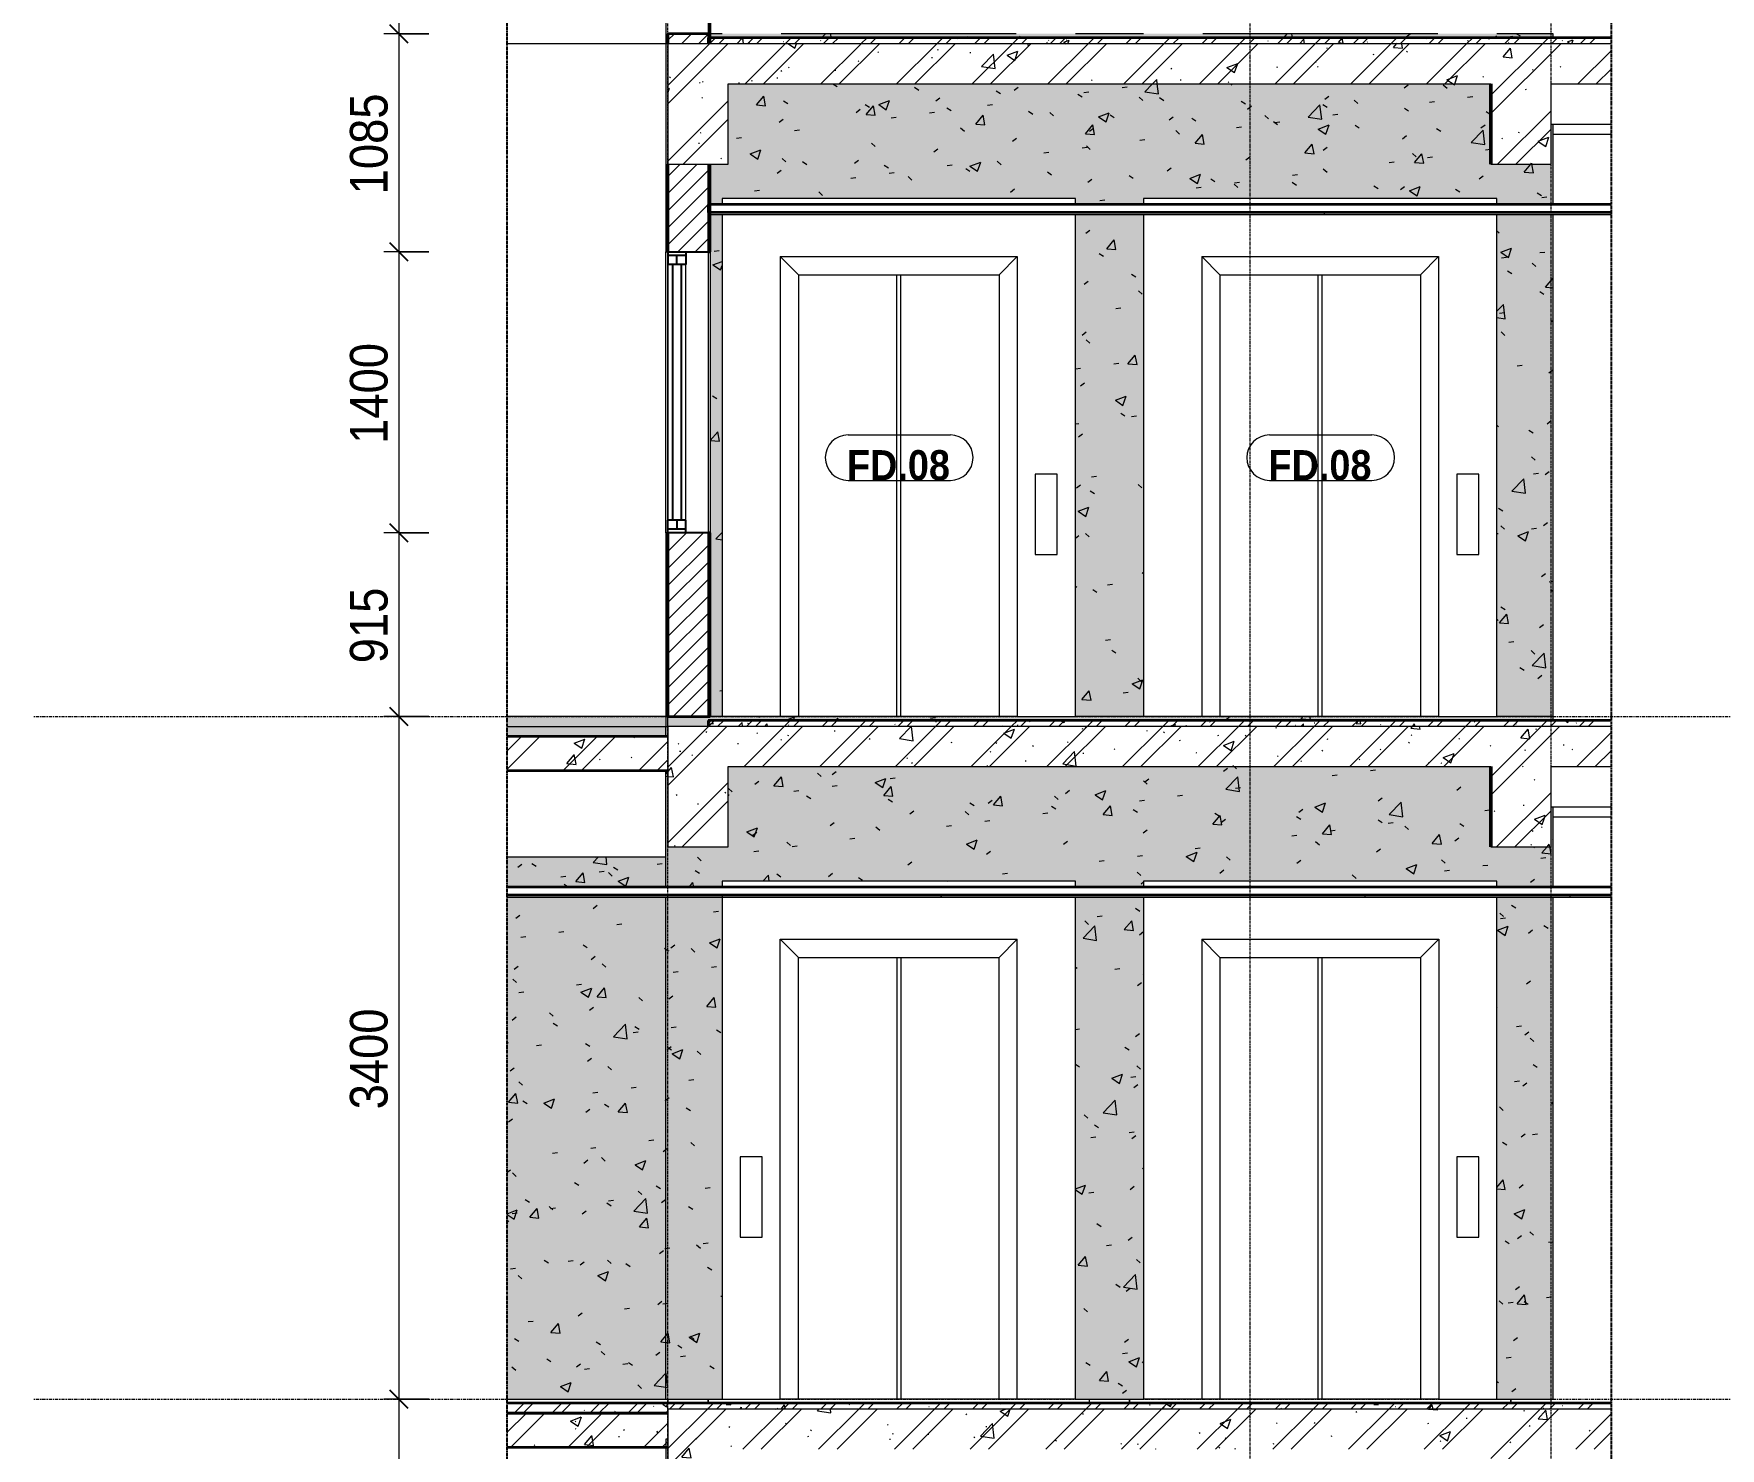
# Model space of a CAD drawing. Header units: millimetres. Extents: x -54951 to -22308, y -6558 to 34550.
# Drawn here: x -39585 to -31183, y 1955 to 9000 of the extents above; entities that cross this region are included whole.
import ezdxf

# ---------------------------------------------------------------- set-up
doc = ezdxf.new("R2010")
doc.units = ezdxf.units.MM
for name, pattern in [('Centre', [31.75, 6.35, -4.7625, 15.875, -4.7625]), ('Grid Line', [22.225, 12.7, -3.175, 3.175, -3.175]), ('Hidden', [7.14375, 4.7625, -2.38125])]:
    doc.linetypes.add(name, pattern=pattern)
for name, color, linetype, lineweight in [('0-2', 50, 'Continuous', 5), ('A-ANNO-DIMS', 211, 'Continuous', 9), ('A-ANNO-DIMS-75', 211, 'Continuous', 9), ('A-CLNG-2', 7, 'Continuous', 35), ('A-CLNG-FNSH-1', 250, 'Continuous', 18), ('A-CLNG-PATT', 13, 'Continuous', 18), ('A-DETL-GENF', 92, 'Continuous', 18), ('A-DETL-GENF-1', 9, 'Continuous', 18), ('A-DETL-GENF-3', 92, 'Hidden', 25), ('A-DETL-THIN', 151, 'Continuous', 18), ('A-DOOR', 31, 'Continuous', 18), ('A-DOOR-IDEN', 31, 'Continuous', 9), ('A-FLOR-FNSH-1', 7, 'Continuous', 35), ('A-FLOR-LEVL-2', 51, 'Centre', 9), ('A-FLOR-PATT-1', 43, 'Continuous', 18), ('A-FLOR-PATT-3', 8, 'Continuous', 18), ('A-GLAZ', 151, 'Continuous', 18), ('A-GLAZ-1', 151, 'Continuous', 25), ('A-WALL', 113, 'Continuous', 18), ('A-WALL-1', 7, 'Continuous', 35), ('A-WALL-FNSH-1', 250, 'Continuous', 18), ('A-WALL-PATT', 111, 'Continuous', 18), ('A-WALL-PATT-4', 111, 'Continuous', 5), ('I-WALL', 2, 'Continuous', 18), ('S-BEAM-2', 10, 'Continuous', 50), ('S-BEAM-3', 250, 'Continuous', 18), ('S-COLS-1', 250, 'Continuous', 18), ('S-GRID-1', 1, 'Grid Line', 9)]:
    doc.layers.add(name, color=color, linetype=linetype, lineweight=lineweight)
doc.styles.add('Arial_B', font='arialbd.ttf', dxfattribs={"width": 0.9, "height": 150})
doc.styles.add('UTM Avo', font='', dxfattribs={"width": 0.9, "height": 187.5})
doc.styles.get('UTM Avo').set_extended_font_data('UTM Avo')
doc.dimstyles.new('1_Dim_chi_tiet_2_5', dxfattribs={"dimscale": 304.8, "dimtxt": 187.368928, "dimasz": 0.295276, "dimexe": 0.246063, "dimexo": 0.0625, "dimgap": 0.024606, "dimtad": 1, "dimdec": 0, "dimrnd": 5, "dimzin": 0, "dimdsep": 46, "dimtxsty": 'UTM Avo', "dimblk1": 'OBLIQUE', "dimblk2": 'OBLIQUE', "dimsah": 1, "dimcen": 0.09, "dimdle": 0.246063, "dimazin": 0, "dimtfac": 1, "dimtdec": 4, "dimtix": 1, "dimtmove": 0, "dimatfit": 3, "dimfxl": 0.492126, "dimfxlon": 1, "dimtvp": 1, "dimtolj": 1, "dimtzin": 0, "dimarcsym": 2})
pattern_1 = [(50, (114625.36, 0), (546.553, -47.817), [57.15, -628.65]), (355, (114625.36, 0), (-105.73, 573.17), [45.72, -502.92]), (100.451, (114670.9, -4), (440.828, 525.35), [48.57, -534.27]), (46.184, (114625.36, 152.4), (813.24, -126.13), [85.725, -942.975]), (96.636, (114693.1, 141.9), (712.21, 742.28), [72.855, -801.405]), (351.184, (114625.36, 152.4), (712.21, 742.28), [68.58, -754.38]), (21, (114701.56, 114.3), (454.843, -306.796), [57.15, -628.65]), (326, (114701.56, 114.3), (185.406, 552.564), [45.72, -502.92]), (71.451, (114739.46, 88.73), (640.25, 245.764), [48.57, -534.27]), (37.5, (114625.36, 0), (9.2664, 253.665), [5.029, -491.795, 5.029, -505.511, -504.825]), (37.5, (114625.36, 0), (9.2664, 253.665), [-1007.364, 5.03, -499.796]), (7.5, (114625.36, 0), (200.46, 300.541), [5.029, -286.055, 5.029, -480.365, -192.405]), (7.5, (114625.36, 0), (200.46, 300.541), [-776.478, 5.03, -187.376]), (327.5, (114455.43, 0), (406.773, -17.1864), [5.029, -185.471, 5.029, -589.331, -788.67]), (327.5, (114455.43, 0), (406.773, -17.1864), [-784.86, 5.03, -783.64]), (317.5, (114379.23, 0), (444.388, 76.28), [5.03, -242.62, 5.03, -389.687, -560.07]), (317.5, (114379.23, 0), (444.388, 76.28), [-642.366, 5.03, -555.04]), (45, (114625.36, 0), (-188.585, 188.585), []), (45, (114625.36, 285.75), (-188.585, 188.585), [])]
pattern_2 = [(50, (-33852.75, 0), (273.276, -23.909), [28.575, -314.325]), (355, (-33852.75, 0), (-52.865, 286.585), [22.86, -251.46]), (100.451, (-33829.97, -2), (220.414, 262.6745), [24.285, -267.135]), (46.184, (-33852.75, 76.2), (406.619, -63.065), [42.862, -471.487]), (96.636, (-33818.86, 70.94), (356.104, 371.141), [36.428, -400.703]), (351.184, (-33852.75, 76.2), (356.107, 371.138), [34.29, -377.19]), (21, (-33814.65, 57.15), (227.421, -153.398), [28.575, -314.325]), (326, (-33814.65, 57.15), (92.703, 276.282), [22.86, -251.46]), (71.451, (-33795.7, 44.37), (320.1254, 122.8816), [24.285, -267.135]), (37.5, (-33852.75, 0), (4.6325, 126.8326), [2.515, -245.897, 2.515, -252.755, -252.412]), (37.5, (-33852.75, 0), (4.6325, 126.8326), [-503.682, 2.515, -249.898]), (7.5, (-33852.75, 0), (100.2292, 150.2711), [2.515, -143.027, 2.515, -240.182, -96.202]), (7.5, (-33852.75, 0), (100.2292, 150.2711), [-388.239, 2.515, -93.688]), (327.5, (-33937.71, 0), (203.3868, -8.5935), [2.515, -92.735, 2.515, -294.665, -394.335]), (327.5, (-33937.71, 0), (203.3868, -8.5935), [-392.43, 2.515, -391.82]), (317.5, (-33975.81, 0), (222.1944, 38.14), [2.515, -121.31, 2.515, -194.843, -280.035]), (317.5, (-33975.81, 0), (222.1944, 38.14), [-321.183, 2.515, -277.52]), (45, (-33852.75, 0), (-94.2927, 94.2927), []), (45, (-33852.75, 142.88), (-94.2927, 94.2927), [])]
pattern_3 = [(0, (-33852.75, 0), (609.6, 152.4), [25.146, -432.054, 25.146, -432.054, -2438.4]), (0, (-33852.75, 0), (609.6, 152.4), [-914.4, 25.146, -889.254, 25.146, -432.054, -1066.8]), (0, (-33852.75, 0), (609.6, 152.4), [-2286, 25.146, -279.654, 25.146, -736.854]), (120, (-33624.15, 76.2), (-436.7823, 451.729), [25.146, -432.054, 25.146, -432.054, -2438.4]), (120, (-33624.15, 76.2), (-436.7823, 451.729), [-914.4, 25.146, -889.254, 25.146, -432.054, -1066.8]), (120, (-33624.15, 76.2), (-436.7823, 451.729), [-2286, 25.146, -279.654, 25.146, -736.854]), (240, (-33547.95, 381), (-172.8177, -604.129), [25.146, -432.054, 25.146, -432.054, -2438.4]), (240, (-33547.95, 381), (-172.8177, -604.129), [-914.4, 25.146, -889.254, 25.146, -432.054, -1066.8]), (240, (-33547.95, 381), (-172.8177, -604.129), [-2286, 25.146, -279.654, 25.146, -736.854])]
pattern_4 = [(50, (-33852.75, 0), (546.553, -47.817), [57.15, -628.65]), (355, (-33852.75, 0), (-105.728, 573.17), [45.72, -502.92]), (100.451, (-33807.2, -4), (440.828, 525.35), [48.57, -534.27]), (46.184, (-33852.75, 152.4), (813.237, -126.13), [85.725, -942.975]), (96.636, (-33785, 141.9), (712.21, 742.28), [72.855, -801.405]), (351.184, (-33852.75, 152.4), (712.215, 742.276), [68.58, -754.38]), (21, (-33776.55, 114.3), (454.843, -306.796), [57.15, -628.65]), (326, (-33776.55, 114.3), (185.406, 552.564), [45.72, -502.92]), (71.451, (-33738.64, 88.73), (640.25, 245.764), [48.57, -534.27]), (37.5, (-33852.75, 0), (9.2664, 253.665), [25.146, -471.678, 25.146, -485.394, -504.825]), (37.5, (-33852.75, 0), (9.2664, 253.665), [-1007.364, 25.146, -479.679]), (7.5, (-33852.75, 0), (200.4594, 300.541), [25.146, -265.938, 25.146, -460.248, -192.405]), (7.5, (-33852.75, 0), (200.4594, 300.541), [-776.478, 25.146, -167.259]), (327.5, (-34022.67, 0), (406.773, -17.1864), [25.146, -165.354, 25.146, -569.214, -788.67]), (327.5, (-34022.67, 0), (406.773, -17.1864), [-784.86, 25.146, -763.524]), (317.5, (-34098.87, 0), (444.388, 76.28), [25.146, -222.504, 25.146, -369.57, -560.07]), (317.5, (-34098.87, 0), (444.388, 76.28), [-642.366, 25.146, -534.924])]
pattern_5 = [(37.5, (-33852.75, 0), (-2.40047, 73.41204), [2.515, -55.397, 2.515, -62.255, -61.913]), (37.5, (-33852.75, 0), (-2.40047, 73.41204), [-122.682, 2.515, -59.398]), (7.5, (-33852.75, 0), (67.4282, 107.524), [2.515, -28.727, 2.515, -49.682, -20.003]), (7.5, (-33852.75, 0), (67.4282, 107.524), [-83.439, 2.515, -17.488]), (327.5, (-33899.61, 0), (118.6493, 0.21553), [2.515, -16.535, 2.515, -66.065, -89.535]), (327.5, (-33899.61, 0), (118.6493, 0.21553), [-87.63, 2.515, -87.02]), (317.5, (-33899.61, 0), (114.5339, 33.4393), [2.515, -7.01, 2.515, -42.443, -51.435]), (317.5, (-33899.61, 0), (114.5339, 33.4393), [-54.483, 2.515, -48.92])]
pattern_6 = [(50, (-33852.75, 0), (546.553, -47.817), [57.15, -628.65]), (355, (-33852.75, 0), (-105.728, 573.17), [45.72, -502.92]), (100.451, (-33807.2, -4), (440.828, 525.35), [48.57, -534.27]), (46.184, (-33852.75, 152.4), (813.237, -126.13), [85.725, -942.975]), (96.636, (-33785, 141.9), (712.21, 742.28), [72.855, -801.405]), (351.184, (-33852.75, 152.4), (712.215, 742.28), [68.58, -754.38]), (21, (-33776.55, 114.3), (454.843, -306.796), [57.15, -628.65]), (326, (-33776.55, 114.3), (185.406, 552.564), [45.72, -502.92]), (71.451, (-33738.64, 88.73), (640.25, 245.764), [48.57, -534.27]), (37.5, (-33852.75, 0), (9.2664, 253.665), [5.029, -491.795, 5.029, -505.511, -504.825]), (37.5, (-33852.75, 0), (9.2664, 253.665), [-1007.364, 5.029, -499.796]), (7.5, (-33852.75, 0), (200.4594, 300.541), [5.029, -286.055, 5.029, -480.365, -192.405]), (7.5, (-33852.75, 0), (200.4594, 300.541), [-776.478, 5.029, -187.376]), (327.5, (-34022.67, 0), (406.773, -17.1864), [5.029, -185.471, 5.029, -589.331, -788.67]), (327.5, (-34022.67, 0), (406.773, -17.1864), [-784.86, 5.029, -783.641]), (317.5, (-34098.87, 0), (444.388, 76.28), [5.029, -242.621, 5.029, -389.687, -560.07]), (317.5, (-34098.87, 0), (444.388, 76.28), [-642.366, 5.03, -555.04]), (45, (-33852.75, 0), (-188.585, 188.585), []), (45, (-33852.75, 285.75), (-188.585, 188.585), [])]

# ---------------------------------------------------------------- blocks, each defined once
blk = doc.blocks.new('NCV_TKTC_KET CAU_rvt-2-TKCS_THANG MÁY TM3 - MẶT ĐỨNG')
at = {"layer": 'A-FLOR-PATT-1'}
h = blk.add_hatch(dxfattribs=at)
h.set_pattern_fill('FP_15', color=256, style=0, pattern_type=2)
h.set_pattern_definition(pattern_1)
h.paths.add_polyline_path([(112052.6, 5330), (112052.6, 5500), (111252.6, 5500), (111252.6, 5330)])
h = blk.add_hatch(dxfattribs=at)
h.set_pattern_fill('FP_15', color=256, style=0, pattern_type=2)
h.set_pattern_definition(pattern_1)
h.paths.add_polyline_path([(112052.6, 5330), (112052.6, 5500), (111252.6, 5500), (111252.6, 5330)])
h = blk.add_hatch(dxfattribs=at)
h.set_pattern_fill('FP_15', color=256, style=0, pattern_type=2)
h.set_pattern_definition(pattern_1)
h.paths.add_polyline_path([(111252.6, 1960), (112052.6, 1960), (112052.6, 2130), (111252.6, 2130), (111252.6, 1995.4)])
h = blk.add_hatch(dxfattribs=at)
h.set_pattern_fill('FP_15', color=256, style=0, pattern_type=2)
h.set_pattern_definition(pattern_1)
h.paths.add_polyline_path([(111252.6, 1960), (112052.6, 1960), (112052.6, 2130), (111252.6, 2130), (111252.6, 1995.4)])
at = {"layer": 'A-FLOR-FNSH-1'}
for p, q in [((112052.6, 5500), (111252.6, 5500)), ((111252.6, 5330), (112052.6, 5330)), ((112052.6, 2130), (111252.6, 2130)), ((111252.6, 1960), (112052.6, 1960))]:
    blk.add_line(p, q, dxfattribs=at)
at = {"layer": 'S-BEAM-2'}
for p, q in [((116152.6, 8750), (116152.6, 8350)), ((116152.6, 5350), (116152.6, 4950))]:
    blk.add_line(p, q, dxfattribs=at)
at = {"layer": 'S-BEAM-3'}
for p, q in [((116452.6, 8550), (116751.2, 8550)), ((116462.6, 8500), (116751.2, 8500)), ((116452.6, 5150), (116751.2, 5150)), ((116462.6, 5100), (116751.2, 5100)), ((111252.6, 4900), (112042.6, 4900))]:
    blk.add_line(p, q, dxfattribs=at)
at = {"layer": 'S-COLS-1'}
for p, q in [((112052.6, 2200), (112052.6, 2180)), ((112252.6, 2180), (112252.6, 2200)), ((114152.6, 2180), (114152.6, 2200)), ((114352.6, 2180), (114352.6, 2200)), ((116252.6, 2200), (116252.6, 2180)), ((116452.6, 2180), (116452.6, 2200))]:
    blk.add_line(p, q, dxfattribs=at)
blk = doc.blocks.new('1_FAMILY RVT - W01-WxH 1400x3200xmm-489780-TKCS_THANG MÁY TM3 - MẶT ĐỨNG')
at = {"layer": 'A-GLAZ'}
for p, q in [((112052.635618, 9914.4), (112052.635618, 11314.4)), ((112252.635618, 11314.4), (112252.635618, 9914.4)), ((112052.635618, 11250.9), (112052.635618, 9977.9)), ((112141.535618, 9977.9), (112141.535618, 11250.9))]:
    blk.add_line(p, q, dxfattribs=at)
at = {"layer": 'A-GLAZ-1'}
for p, q in [((112052.635618, 11314.4), (112252.635618, 11314.4)), ((112052.635618, 11314.4), (112052.635618, 11250.9)), ((112141.535618, 11295.35), (112052.635618, 11295.35)), ((112097.085618, 11250.9), (112097.085618, 11295.35)), ((112141.535618, 11314.4), (112141.535618, 11250.9)), ((112141.535618, 11250.9), (112052.635618, 11250.9)), ((112074.860618, 11250.9), (112074.860618, 9977.9)), ((112119.310618, 11250.9), (112119.310618, 9977.9)), ((112141.535618, 9977.9), (112052.635618, 9977.9)), ((112052.635618, 9914.4), (112052.635618, 9977.9)), ((112052.635618, 9933.45), (112141.535618, 9933.45)), ((112097.085618, 9977.9), (112097.085618, 9933.45)), ((112141.535618, 9914.4), (112141.535618, 9977.9)), ((112252.635618, 9914.4), (112052.635618, 9914.4))]:
    blk.add_line(p, q, dxfattribs=at)
blk = doc.blocks.new('Thang may HIEN - Dài x Rộng - 2000x2000-V13-TKCS_THANG MÁY TM3 - MẶT ĐỨNG')
at = {"layer": 'A-DOOR'}
for p, q in [((112322.6, 11580), (112322.6, 11550)), ((114082.6, 11580), (112322.6, 11580)), ((114082.6, 11550), (114082.6, 11580)), ((112322.6, 11500), (112322.6, 9000)), ((114082.6, 9000), (114082.6, 11500)), ((112702.6, 11200), (112612.6, 11290)), ((112612.6, 11290), (112612.6, 9000)), ((112612.6, 11290), (113792.6, 11290)), ((113792.6, 11290), (113702.6, 11200)), ((113792.6, 11290), (113792.6, 9000)), ((112702.6, 11200), (112702.6, 9000)), ((112702.6, 11200), (113702.6, 11200)), ((113192.6, 9000), (113192.6, 11200)), ((113212.6, 9000), (113212.6, 11200)), ((113702.6, 11200), (113702.6, 9000)), ((113992.6, 10205.9), (113882.6, 10205.9)), ((113882.6, 10205.9), (113882.6, 9805.9)), ((113992.6, 9805.9), (113992.6, 10205.9)), ((113882.6, 9805.9), (113992.6, 9805.9)), ((112612.6, 9000), (112322.6, 9000)), ((112617.6, 9000), (112612.6, 9000)), ((113792.6, 9000), (113787.6, 9000)), ((113792.6, 9000), (114082.6, 9000))]:
    blk.add_line(p, q, dxfattribs=at)
blk = doc.blocks.new('Thang may HIEN - Dài x Rộng - 2000x2000-V14-TKCS_THANG MÁY TM3 - MẶT ĐỨNG')
at = {"layer": 'A-DOOR'}
for p, q in [((114422.6, 4780), (114422.6, 4750)), ((116182.6, 4780), (114422.6, 4780)), ((116182.6, 4750), (116182.6, 4780)), ((114422.6, 4700), (114422.6, 2200)), ((116182.6, 2200), (116182.6, 4700)), ((114802.6, 4400), (114712.6, 4490)), ((114712.6, 4490), (114712.6, 2200)), ((114712.6, 4490), (115892.6, 4490)), ((115892.6, 4490), (115802.6, 4400)), ((115892.6, 4490), (115892.6, 2200)), ((114802.6, 4400), (114802.6, 2200)), ((114802.6, 4400), (115802.6, 4400)), ((115292.6, 2200), (115292.6, 4400)), ((115312.6, 2200), (115312.6, 4400)), ((115802.6, 4400), (115802.6, 2200)), ((116092.6, 3405.9), (115982.6, 3405.9)), ((115982.6, 3405.9), (115982.6, 3005.9)), ((116092.6, 3005.9), (116092.6, 3405.9)), ((115982.6, 3005.9), (116092.6, 3005.9)), ((114712.6, 2200), (114422.6, 2200)), ((114722.6, 2200), (114712.6, 2200)), ((115892.6, 2200), (115882.6, 2200)), ((115892.6, 2200), (116182.6, 2200))]:
    blk.add_line(p, q, dxfattribs=at)
blk = doc.blocks.new('Thang may HIEN - Dài x Rộng - 2000x2000-2402870-TKCS_THANG MÁY TM3 - MẶT ĐỨNG')
at = {"layer": 'A-DOOR'}
for p, q in [((112322.6, 4780), (112322.6, 4750)), ((114082.6, 4780), (112322.6, 4780)), ((114082.6, 4750), (114082.6, 4780)), ((112322.6, 4700), (112322.6, 2200)), ((114082.6, 2200), (114082.6, 4700)), ((112612.6, 2200), (112612.6, 4490)), ((112612.6, 4490), (113792.6, 4490)), ((112702.6, 4400), (112612.6, 4490)), ((113792.6, 4490), (113702.6, 4400)), ((113792.6, 2200), (113792.6, 4490)), ((112702.6, 2200), (112702.6, 4400)), ((112702.6, 4400), (113702.6, 4400)), ((113192.6, 4400), (113192.6, 2200)), ((113212.6, 4400), (113212.6, 2200)), ((113702.6, 2200), (113702.6, 4400)), ((112412.6, 3405.9), (112412.6, 3005.9)), ((112522.6, 3405.9), (112412.6, 3405.9)), ((112522.6, 3005.9), (112522.6, 3405.9)), ((112412.6, 3005.9), (112522.6, 3005.9)), ((112322.6, 2200), (112612.6, 2200)), ((112622.6, 2200), (112612.6, 2200)), ((113792.6, 2200), (113782.6, 2200)), ((114082.6, 2200), (113792.6, 2200))]:
    blk.add_line(p, q, dxfattribs=at)
blk = doc.blocks.new('BORDER VIEW - BORDER VIEW-3768059-TKCS_THANG MÁY TM3 - MẶT ĐỨNG')
at = {"layer": 'A-DETL-GENF-3'}
for p, q in [((111252.6, -4350), (111252.6, 34139.3)), ((116751.2, 34139.3), (116751.2, -4350))]:
    blk.add_line(p, q, dxfattribs=at)
blk = doc.blocks.new('STN_Door Tag - STN_Door Tag-1788670-TKCS_THANG MÁY TM3 - MẶT ĐỨNG')
at = {"layer": 'A-DOOR-IDEN'}
for p, q in [((115049.8, -597.9), (115559.9, -597.9)), ((115049.8, -824.3), (115559.9, -824.3))]:
    blk.add_line(p, q, dxfattribs=at)
for centre, start, end in [((115049.8, -711.1), 90, 270), ((115559.9, -711.1), 270, 90)]:
    blk.add_arc(centre, 113.2, start, end, dxfattribs=at)
blk = doc.blocks.new('DIMBLOCK67-TKCS_THANG MÁY TM3 - MẶT ĐỨNG')
at = {"layer": 'A-ANNO-DIMS-75', "lineweight": 25}
for p, q in [((-37766.2, 9914.4), (-37811.2, 9959.4)), ((-37766.2, 9914.4), (-37721.2, 9869.4)), ((-37766.2, 9000), (-37811.2, 9045)), ((-37766.2, 9000), (-37721.2, 8955))]:
    blk.add_line(p, q, dxfattribs=at)
at = {"layer": 'A-ANNO-DIMS-75'}
for p, q in [((-37616.2, 9914.4), (-37841.2, 9914.4)), ((-37766.2, 9914.4), (-37766.2, 9000)), ((-37766.2, 9914.4), (-37616.2, 9914.4)), ((-37616.2, 9000), (-37841.2, 9000)), ((-37766.2, 9000), (-37616.2, 9000))]:
    blk.add_line(p, q, dxfattribs=at)
at = {"layer": 'A-ANNO-DIMS-75', "color": 0, "insert": (-38009.7, 9264.6), "char_height": 187.5, "width": 462.177, "attachment_point": 1, "rotation": 90, "line_spacing_factor": 1.110334, "style": 'UTM Avo'}
blk.add_mtext('915', dxfattribs=at)
blk = doc.blocks.new('_Oblique')
at = {"color": 0, "linetype": 'ByBlock', "lineweight": -2}
blk.add_line((-0.5, -0.5), (0.5, 0.5), dxfattribs=at)
blk = doc.blocks.new('DIMBLOCK68-TKCS_THANG MÁY TM3 - MẶT ĐỨNG')
at = {"layer": 'A-ANNO-DIMS-75'}
for p, q in [((-37616.2, 9000), (-37841.2, 9000)), ((-37766.2, 9000), (-37766.2, 7914.4)), ((-37766.2, 9000), (-37616.2, 9000)), ((-37616.2, 7914.4), (-37841.2, 7914.4)), ((-37766.2, 7914.4), (-37616.2, 7914.4))]:
    blk.add_line(p, q, dxfattribs=at)
at = {"layer": 'A-ANNO-DIMS-75', "lineweight": 25}
for p, q in [((-37766.2, 9000), (-37811.2, 9045)), ((-37766.2, 9000), (-37721.2, 8955)), ((-37766.2, 7914.4), (-37811.2, 7959.4)), ((-37766.2, 7914.4), (-37721.2, 7869.4))]:
    blk.add_line(p, q, dxfattribs=at)
at = {"layer": 'A-ANNO-DIMS-75', "color": 0, "insert": (-38009.7, 8200.4), "char_height": 187.5, "width": 616.236, "attachment_point": 1, "rotation": 90, "line_spacing_factor": 1.110334, "style": 'UTM Avo'}
blk.add_mtext('1085', dxfattribs=at)
blk = doc.blocks.new('DIMBLOCK69-TKCS_THANG MÁY TM3 - MẶT ĐỨNG')
at = {"layer": 'A-ANNO-DIMS-75'}
for p, q in [((-37616.2, 7914.4), (-37841.2, 7914.4)), ((-37766.2, 7914.4), (-37766.2, 6514.4)), ((-37766.2, 7914.4), (-37616.2, 7914.4)), ((-37616.2, 6514.4), (-37841.2, 6514.4)), ((-37766.2, 6514.4), (-37616.2, 6514.4))]:
    blk.add_line(p, q, dxfattribs=at)
at = {"layer": 'A-ANNO-DIMS-75', "lineweight": 25}
for p, q in [((-37766.2, 7914.4), (-37811.2, 7959.4)), ((-37766.2, 7914.4), (-37721.2, 7869.4)), ((-37766.2, 6514.4), (-37811.2, 6559.4)), ((-37766.2, 6514.4), (-37721.2, 6469.4))]:
    blk.add_line(p, q, dxfattribs=at)
at = {"layer": 'A-ANNO-DIMS-75', "color": 0, "insert": (-38009.7, 6957.6), "char_height": 187.5, "width": 616.236, "attachment_point": 1, "rotation": 90, "line_spacing_factor": 1.110334, "style": 'UTM Avo'}
blk.add_mtext('1400', dxfattribs=at)
blk = doc.blocks.new('DIMBLOCK70-TKCS_THANG MÁY TM3 - MẶT ĐỨNG')
at = {"layer": 'A-ANNO-DIMS-75', "lineweight": 25}
for p, q in [((-37766.2, 6514.4), (-37811.2, 6559.4)), ((-37766.2, 6514.4), (-37721.2, 6469.4)), ((-37766.2, 5600), (-37811.2, 5645)), ((-37766.2, 5600), (-37721.2, 5555))]:
    blk.add_line(p, q, dxfattribs=at)
at = {"layer": 'A-ANNO-DIMS-75'}
for p, q in [((-37616.2, 6514.4), (-37841.2, 6514.4)), ((-37766.2, 6514.4), (-37766.2, 5600)), ((-37766.2, 6514.4), (-37616.2, 6514.4)), ((-37616.2, 5600), (-37841.2, 5600)), ((-37766.2, 5600), (-37616.2, 5600))]:
    blk.add_line(p, q, dxfattribs=at)
at = {"layer": 'A-ANNO-DIMS-75', "color": 0, "insert": (-38009.7, 5864.6), "char_height": 187.5, "width": 462.177, "attachment_point": 1, "rotation": 90, "line_spacing_factor": 1.110334, "style": 'UTM Avo'}
blk.add_mtext('915', dxfattribs=at)
blk = doc.blocks.new('DIMBLOCK71-TKCS_THANG MÁY TM3 - MẶT ĐỨNG')
at = {"layer": 'A-ANNO-DIMS-75', "lineweight": 25}
for p, q in [((-37766.2, 5600), (-37811.2, 5645)), ((-37766.2, 5600), (-37721.2, 5555)), ((-37766.2, 2200), (-37811.2, 2245)), ((-37766.2, 2200), (-37721.2, 2155))]:
    blk.add_line(p, q, dxfattribs=at)
at = {"layer": 'A-ANNO-DIMS-75'}
for p, q in [((-37616.2, 5600), (-37841.2, 5600)), ((-37766.2, 5600), (-37766.2, 2200)), ((-37766.2, 5600), (-37616.2, 5600)), ((-37616.2, 2200), (-37841.2, 2200)), ((-37766.2, 2200), (-37616.2, 2200))]:
    blk.add_line(p, q, dxfattribs=at)
at = {"layer": 'A-ANNO-DIMS-75', "color": 0, "insert": (-38009.7, 3643.2), "char_height": 187.5, "width": 616.236, "attachment_point": 1, "rotation": 90, "line_spacing_factor": 1.110334, "style": 'UTM Avo'}
blk.add_mtext('3400', dxfattribs=at)
blk = doc.blocks.new('DIMBLOCK72-TKCS_THANG MÁY TM3 - MẶT ĐỨNG')
at = {"layer": 'A-ANNO-DIMS-75'}
for p, q in [((-37616.2, 2200), (-37841.2, 2200)), ((-37766.2, 2200), (-37766.2, -2075)), ((-37766.2, 2200), (-37616.2, 2200)), ((-37616.2, -2000), (-37841.2, -2000)), ((-37766.2, -2000), (-37616.2, -2000))]:
    blk.add_line(p, q, dxfattribs=at)
at = {"layer": 'A-ANNO-DIMS-75', "lineweight": 25}
for p, q in [((-37766.2, 2200), (-37811.2, 2245)), ((-37766.2, 2200), (-37721.2, 2155)), ((-37766.2, -2000), (-37811.2, -1955)), ((-37766.2, -2000), (-37721.2, -2045))]:
    blk.add_line(p, q, dxfattribs=at)
at = {"layer": 'A-ANNO-DIMS-75', "color": 0, "insert": (-38009.7, -156.8), "char_height": 187.5, "width": 616.236, "attachment_point": 1, "rotation": 90, "line_spacing_factor": 1.110334, "style": 'UTM Avo'}
blk.add_mtext('4200', dxfattribs=at)

msp = doc.modelspace()

# ---------------------------------------------------------------- hatches: boundary and pattern name
at = {"layer": 'A-CLNG-PATT'}
h = msp.add_hatch(dxfattribs=at)
h.set_pattern_fill('FP_16', color=256, style=0, pattern_type=2)
h.set_pattern_definition(pattern_3)
h.paths.add_polyline_path([(-34257.1, 8100), (-31726.9, 8100), (-31726.9, 8110), (-36225.5, 8110), (-36225.5, 8100), (-35961.9, 8100)])
h = msp.add_hatch(dxfattribs=at)
h.set_pattern_fill('FP_16', color=256, style=0, pattern_type=2)
h.set_pattern_definition(pattern_3)
h.paths.add_polyline_path([(-35961.9, 4700), (-31726.9, 4700), (-31726.9, 4710), (-37225.5, 4710), (-37225.5, 4700), (-36388.1, 4700)])
at = {"layer": 'A-DETL-GENF-1'}
h = msp.add_hatch(dxfattribs=at)
h.set_pattern_fill('FP_21', color=256, style=0, pattern_type=2)
h.set_pattern_definition(pattern_6)
h.paths.add_polyline_path([(-36425.5, 8350), (-36125.5, 8350), (-36125.5, 8750), (-32325.5, 8750), (-32325.5, 8350), (-32025.5, 8350), (-32025.5, 8750), (-31726.9, 8750), (-31726.9, 8950), (-36425.5, 8950), (-36425.5, 8919.4)])
h = msp.add_hatch(dxfattribs=at)
h.set_pattern_fill('FP_21', color=256, style=0, pattern_type=2)
h.set_pattern_definition(pattern_6)
h.paths.add_polyline_path([(-36425.5, 4950), (-36125.5, 4950), (-36125.5, 5350), (-32325.5, 5350), (-32325.5, 4950), (-32025.5, 4950), (-32025.5, 5350), (-31726.9, 5350), (-31726.9, 5550), (-36425.5, 5550), (-36425.5, 5228.4)])
h = msp.add_hatch(dxfattribs=at)
h.set_pattern_fill('FP_21', color=256, style=0, pattern_type=2)
h.set_pattern_definition(pattern_6)
h.paths.add_polyline_path([(-32325.5, 1550), (-32025.5, 1550), (-32025.5, 1950), (-31726.9, 1950), (-31726.9, 2150), (-36425.5, 2150), (-36425.5, 1550), (-36125.5, 1550), (-36125.5, 1950), (-32325.5, 1950)])
at = {"layer": 'A-FLOR-PATT-3'}
h = msp.add_hatch(dxfattribs=at)
h.set_pattern_fill('FP_14', color=256, style=0, pattern_type=2)
h.set_pattern_definition(pattern_2)
h.paths.add_polyline_path([(-32025.5, 8950), (-31726.9, 8950), (-31726.9, 8980), (-36225.5, 8980), (-36225.5, 8950), (-32325.5, 8950)])
h = msp.add_hatch(dxfattribs=at)
h.set_pattern_fill('FP_14', color=256, style=0, pattern_type=2)
h.set_pattern_definition(pattern_2)
h.paths.add_polyline_path([(-36225.5, 5550), (-31726.9, 5550), (-31726.9, 5580), (-36225.5, 5580)])
h = msp.add_hatch(dxfattribs=at)
h.set_pattern_fill('FP_14', color=256, style=0, pattern_type=2)
h.set_pattern_definition(pattern_2)
h.paths.add_polyline_path([(-36814.3, 2130), (-36425.5, 2130), (-36425.5, 2150), (-31726.9, 2150), (-31726.9, 2180), (-37225.5, 2180), (-37225.5, 2130)])
at = {"layer": 'A-WALL-PATT'}
h = msp.add_hatch(dxfattribs=at)
h.set_pattern_fill('FP_13', color=256, style=0, pattern_type=2)
h.set_pattern_definition([(45, (-33852.75, 0), (-42.4264, 42.4264), [])])
h.paths.add_polyline_path([(-36225.5, 5600), (-36225.5, 6514.4), (-36425.5, 6514.4), (-36425.5, 5600)])
h.paths.add_polyline_path([(-36225.5, 7914.4), (-36225.5, 8350), (-36425.5, 8350), (-36425.5, 7914.4)])
h.paths.add_polyline_path([(-36425.5, 8950), (-36225.5, 8950), (-36225.5, 9000), (-36425.5, 9000)])
h = msp.add_hatch(dxfattribs=at)
h.set_pattern_fill('FP_20', color=256, style=0, pattern_type=2)
h.set_pattern_definition([(45, (-33852.75, 0), (-39.77476, 39.77476), [])])
h.paths.add_polyline_path([(-36225.6, 5600), (-36215.6, 5600), (-36215.6, 6514.4), (-36225.6, 6514.4), (-36225.6, 6458.7)])
h.paths.add_polyline_path([(-36225.6, 7914.4), (-36215.6, 7914.4), (-36215.6, 8350), (-36225.6, 8350)])
h.paths.add_polyline_path([(-36215.6, 8950), (-36215.6, 9000), (-36225.6, 9000), (-36225.6, 8950), (-36216.1, 8950)])
h = msp.add_hatch(dxfattribs=at)
h.set_pattern_fill('FP_17', color=256, style=0, pattern_type=2)
h.set_pattern_definition(pattern_4)
h.paths.add_polyline_path([(-34257.1, 5600), (-34055.5, 5600), (-34055.5, 8100), (-34395.5, 8100), (-34395.5, 5600)])
h.paths.add_polyline_path([(-32015.5, 5600), (-32015.5, 8100), (-32295.5, 8100), (-32295.5, 5600)])
h.paths.add_polyline_path([(-36215.6, 5600), (-36155.5, 5600), (-36155.5, 8100), (-36215.6, 8100), (-36215.6, 5665.7)])
h.paths.add_polyline_path([(-32025.5, 8150), (-32015.5, 8150), (-32015.5, 8550), (-32025.5, 8550), (-32025.5, 8350), (-32325.5, 8350), (-32325.5, 8750), (-36125.5, 8750), (-36125.5, 8350), (-36215.6, 8350), (-36215.6, 8150), (-36155.5, 8150), (-36155.5, 8180), (-34395.5, 8179.5), (-34395.5, 8150), (-34055.5, 8150), (-34055.5, 8180), (-32295.5, 8180), (-32295.5, 8150)])
h.paths.add_polyline_path([(-32552.3, 8980), (-32015.5, 8980), (-32015.5, 9000), (-36215.6, 9000), (-36215.6, 8980), (-32585.5, 8980)])
h = msp.add_hatch(dxfattribs=at)
h.set_pattern_fill('FP_19', color=256, style=0, pattern_type=2)
h.set_pattern_definition(pattern_5)
h.paths.add_polyline_path([(-34257.1, 5600), (-34055.5, 5600), (-34055.5, 8100), (-34395.5, 8100), (-34395.5, 5600)])
h.paths.add_polyline_path([(-32015.5, 5600), (-32015.5, 8100), (-32295.5, 8100), (-32295.5, 5600)])
h.paths.add_polyline_path([(-36215.6, 5600), (-36155.5, 5600), (-36155.5, 8100), (-36215.6, 8100), (-36215.6, 5665.7)])
h.paths.add_polyline_path([(-32025.5, 8150), (-32015.5, 8150), (-32015.5, 8550), (-32025.5, 8550), (-32025.5, 8350), (-32325.5, 8350), (-32325.5, 8750), (-36125.5, 8750), (-36125.5, 8350), (-36215.6, 8350), (-36215.6, 8150), (-36155.5, 8150), (-36155.5, 8180), (-34395.5, 8179.5), (-34395.5, 8150), (-34055.5, 8150), (-34055.5, 8180), (-32295.5, 8180), (-32295.5, 8150)])
h.paths.add_polyline_path([(-32552.3, 8980), (-32015.5, 8980), (-32015.5, 9000), (-36215.6, 9000), (-36215.6, 8980), (-32585.5, 8980)])
h = msp.add_hatch(dxfattribs=at)
h.set_pattern_fill('FP_17', color=256, style=0, pattern_type=2)
h.set_pattern_definition(pattern_4)
h.paths.add_polyline_path([(-36435.5, 2200), (-36425.5, 2200), (-36425.5, 4700), (-36435.5, 4700), (-36435.5, 2767.7)])
h.paths.add_polyline_path([(-36425.5, 4750), (-36425.5, 5330), (-36435.5, 5330), (-36435.5, 4750)])
h.paths.add_polyline_path([(-36425.5, 5500), (-36425.5, 5550), (-36435.5, 5550), (-36435.5, 5500)])
h = msp.add_hatch(dxfattribs=at)
h.set_pattern_fill('FP_19', color=256, style=0, pattern_type=2)
h.set_pattern_definition(pattern_5)
h.paths.add_polyline_path([(-36435.5, 2200), (-36425.5, 2200), (-36425.5, 4700), (-36435.5, 4700), (-36435.5, 2767.7)])
h.paths.add_polyline_path([(-36425.5, 4750), (-36425.5, 5330), (-36435.5, 5330), (-36435.5, 4750)])
h.paths.add_polyline_path([(-36425.5, 5500), (-36425.5, 5550), (-36435.5, 5550), (-36435.5, 5500)])
h = msp.add_hatch(dxfattribs=at)
h.set_pattern_fill('FP_17', color=256, style=0, pattern_type=2)
h.set_pattern_definition(pattern_4)
h.paths.add_polyline_path([(-36425.5, 2200), (-36155.5, 2200), (-36155.5, 4700), (-36425.5, 4700), (-36425.5, 2767.7)])
h.paths.add_polyline_path([(-34395.5, 2200), (-34055.5, 2200), (-34055.5, 4700), (-34395.5, 4700), (-34395.5, 2767.7)])
h.paths.add_polyline_path([(-32015.5, 2200), (-32015.5, 4700), (-32295.5, 4700), (-32295.5, 2200)])
h.paths.add_polyline_path([(-36403.5, 4750), (-36155.5, 4750), (-36155.5, 4780), (-34395.5, 4780), (-34395.5, 4750), (-34055.5, 4750), (-34055.5, 4780), (-32295.5, 4780), (-32295.5, 4750), (-32015.5, 4750), (-32015.5, 5150), (-32025.5, 5150), (-32025.5, 4950), (-32325.5, 4950), (-32325.5, 5350), (-36125.5, 5350), (-36125.5, 4950), (-36425.5, 4950), (-36425.5, 4750)])
h.paths.add_polyline_path([(-36424.9, 5550), (-36225.5, 5550), (-36225.5, 5580), (-32015.5, 5580), (-32015.5, 5600), (-36425.5, 5600), (-36425.5, 5550)])
h = msp.add_hatch(dxfattribs=at)
h.set_pattern_fill('FP_19', color=256, style=0, pattern_type=2)
h.set_pattern_definition(pattern_5)
h.paths.add_polyline_path([(-36425.5, 2200), (-36155.5, 2200), (-36155.5, 4700), (-36425.5, 4700), (-36425.5, 2767.7)])
h.paths.add_polyline_path([(-34395.5, 2200), (-34055.5, 2200), (-34055.5, 4700), (-34395.5, 4700), (-34395.5, 2767.7)])
h.paths.add_polyline_path([(-32015.5, 2200), (-32015.5, 4700), (-32295.5, 4700), (-32295.5, 2200)])
h.paths.add_polyline_path([(-36403.5, 4750), (-36155.5, 4750), (-36155.5, 4780), (-34395.5, 4780), (-34395.5, 4750), (-34055.5, 4750), (-34055.5, 4780), (-32295.5, 4780), (-32295.5, 4750), (-32015.5, 4750), (-32015.5, 5150), (-32025.5, 5150), (-32025.5, 4950), (-32325.5, 4950), (-32325.5, 5350), (-36125.5, 5350), (-36125.5, 4950), (-36425.5, 4950), (-36425.5, 4750)])
h.paths.add_polyline_path([(-36424.9, 5550), (-36225.5, 5550), (-36225.5, 5580), (-32015.5, 5580), (-32015.5, 5600), (-36425.5, 5600), (-36425.5, 5550)])
h = msp.add_hatch(dxfattribs=at)
h.set_pattern_fill('FP_17', color=256, style=0, pattern_type=2)
h.set_pattern_definition(pattern_4)
h.paths.add_polyline_path([(-36814.3, 2200), (-36435.5, 2200), (-36435.5, 4700), (-37225.5, 4700), (-37225.5, 2200)])
h.paths.add_polyline_path([(-36814.3, 4750), (-36435.5, 4750), (-36435.5, 4900), (-37225.5, 4900), (-37225.5, 4750)])
h = msp.add_hatch(dxfattribs=at)
h.set_pattern_fill('FP_18', color=256, style=0, pattern_type=2)
h.set_pattern_definition([(37.5, (-33852.75, 0), (-2.40047, 73.41204), [2.515, -55.397, 2.515, -62.255, -61.912]), (37.5, (-33852.75, 0), (-2.40047, 73.41204), [-122.682, 2.515, -59.398]), (7.5, (-33852.75, 0), (67.4282, 107.524), [2.515, -28.727, 2.515, -49.682, -20.002]), (7.5, (-33852.75, 0), (67.4282, 107.524), [-83.439, 2.515, -17.488]), (327.5, (-33899.61, 0), (118.6493, 0.2155), [2.515, -16.535, 2.515, -66.065, -89.535]), (327.5, (-33899.61, 0), (118.6493, 0.2155), [-87.63, 2.515, -87.02]), (317.5, (-33899.61, 0), (114.5339, 33.4393), [2.515, -7.01, 2.515, -42.443, -51.435]), (317.5, (-33899.61, 0), (114.5339, 33.4393), [-54.483, 2.515, -48.92])])
h.paths.add_polyline_path([(-36814.3, 2200), (-36435.5, 2200), (-36435.5, 4700), (-37225.5, 4700), (-37225.5, 2200)])
h.paths.add_polyline_path([(-36814.3, 4750), (-36435.5, 4750), (-36435.5, 4900), (-37225.5, 4900), (-37225.5, 4750)])
at = {"layer": 'A-WALL-PATT-4'}
msp.add_hatch(color=256, dxfattribs=at).paths.add_polyline_path([(-36435.5, 5500), (-36435.5, 5600), (-37225.5, 5600), (-37225.5, 5500)])

# ---------------------------------------------------------------- linework, layer by layer
at = {"layer": 'A-CLNG-2'}
for p, q in [((-31726.9, 8150), (-36225.5, 8150)), ((-36225.5, 8150), (-36225.5, 8110)), ((-31726.9, 8110), (-36225.5, 8110)), ((-31726.9, 4750), (-37225.5, 4750)), ((-31726.9, 4710), (-37225.5, 4710))]:
    msp.add_line(p, q, dxfattribs=at)
at = {"layer": 'A-CLNG-FNSH-1'}
for p, q in [((-36225.5, 8110), (-36225.5, 8100)), ((-36225.5, 8100), (-31726.9, 8100)), ((-37225.5, 4700), (-31726.9, 4700))]:
    msp.add_line(p, q, dxfattribs=at)
at = {"layer": 'A-DETL-THIN'}
for p, q in [((-31726.9, 8950), (-36425.5, 8950)), ((-36425.5, 8950), (-36425.5, 8350)), ((-36125.5, 8350), (-36125.5, 8750)), ((-36125.5, 8750), (-32325.5, 8750)), ((-32325.5, 8750), (-32325.5, 8350)), ((-32025.5, 8750), (-31726.9, 8750)), ((-32025.5, 8350), (-32025.5, 8750)), ((-36425.5, 8350), (-36125.5, 8350)), ((-32325.5, 8350), (-32025.5, 8350)), ((-31726.9, 5550), (-36425.5, 5550)), ((-36425.5, 5550), (-36425.5, 4950)), ((-36125.5, 4950), (-36125.5, 5350)), ((-36125.5, 5350), (-32325.5, 5350)), ((-32325.5, 5350), (-32325.5, 4950)), ((-32025.5, 5350), (-31726.9, 5350)), ((-32025.5, 4950), (-32025.5, 5350)), ((-36425.5, 4950), (-36125.5, 4950)), ((-32325.5, 4950), (-32025.5, 4950)), ((-31726.9, 2150), (-36425.5, 2150)), ((-36425.5, 2150), (-36425.5, 1550))]:
    msp.add_line(p, q, dxfattribs=at)
at = {"layer": 'A-FLOR-FNSH-1'}
for p, q in [((-31726.9, 8980), (-36225.5, 8980)), ((-36225.5, 8980), (-36225.5, 8950)), ((-31726.9, 5580), (-36225.5, 5580)), ((-36225.5, 5580), (-36225.5, 5550)), ((-31726.9, 2180), (-37225.5, 2180)), ((-37225.5, 2130), (-36425.5, 2130))]:
    msp.add_line(p, q, dxfattribs=at)
at = {"layer": 'A-FLOR-LEVL-2'}
for p, q in [((-39585, 5600), (-28928.8, 5600)), ((-39585, 2200), (-28928.8, 2200))]:
    msp.add_line(p, q, dxfattribs=at)
at = {"layer": 'A-WALL'}
for p, q in [((-36225.6, 9914.4), (-36225.6, 8950)), ((-36225.5, 8980), (-36225.5, 9000)), ((-36435.5, 8950), (-37225.5, 8950)), ((-36225.6, 8350), (-36225.6, 7914.4)), ((-36225.5, 7914.4), (-36225.5, 8350)), ((-36435.5, 6514.4), (-36435.5, 7914.4)), ((-36225.6, 6514.4), (-36225.6, 5600)), ((-36225.5, 5600), (-36225.5, 6514.4)), ((-36435.5, 5600), (-37225.5, 5600)), ((-37225.5, 5550), (-36435.5, 5550)), ((-36225.5, 2200), (-36225.5, 2180)), ((-34695.5, 2200), (-35855.5, 2200)), ((-34325.5, 2180), (-34325.5, 2200)), ((-34125.5, 2200), (-34125.5, 2180)), ((-32595.5, 2200), (-33755.5, 2200)), ((-32225.5, 2180), (-32225.5, 2200))]:
    msp.add_line(p, q, dxfattribs=at)
at = {"layer": 'A-WALL-1'}
for p, q in [((-36215.6, 8950), (-36215.6, 9914.4)), ((-36225.5, 9000), (-36425.5, 9000)), ((-36425.5, 9000), (-36425.5, 8950)), ((-36425.5, 8350), (-36425.5, 7914.4)), ((-36215.6, 7914.4), (-36215.6, 8350)), ((-36225.5, 7914.4), (-36215.6, 7914.4)), ((-36425.5, 6514.4), (-36425.5, 5600)), ((-36215.6, 6514.4), (-36225.5, 6514.4)), ((-36215.6, 5600), (-36215.6, 6514.4)), ((-36425.5, 5600), (-36215.6, 5600))]:
    msp.add_line(p, q, dxfattribs=at)
at = {"layer": 'A-WALL-FNSH-1'}
for p, q in [((-36435.5, 9914.4), (-36435.5, 7914.4)), ((-36425.5, 9000), (-36425.5, 9000)), ((-36425.5, 8950), (-36435.5, 8950)), ((-36435.5, 7914.4), (-36425.5, 7914.4)), ((-36425.5, 6514.4), (-36435.5, 6514.4)), ((-36435.5, 6514.4), (-36435.5, 5550)), ((-36435.5, 5550), (-36425.5, 5550)), ((-36425.5, 5550), (-36425.5, 5600)), ((-36425.5, 2000), (-36435.5, 2000)), ((-36435.5, 2000), (-36435.5, -2000))]:
    msp.add_line(p, q, dxfattribs=at)
at = {"layer": 'I-WALL'}
for p, q in [((-36155.5, 9000), (-36215.6, 9000)), ((-34690.5, 9000), (-35860.5, 9000)), ((-34055.5, 9000), (-34395.5, 9000)), ((-32590.5, 9000), (-33760.5, 9000)), ((-32015.5, 9000), (-32295.5, 9000)), ((-32015.5, 8980), (-32015.5, 9000)), ((-32015.5, 8150), (-32015.5, 8550)), ((-32015.5, 5580), (-32015.5, 8100)), ((-36215.6, 7914.4), (-36215.6, 6514.4)), ((-36435.5, 5500), (-36435.5, 5550)), ((-36155.5, 5600), (-36215.6, 5600)), ((-34690.5, 5600), (-35860.5, 5600)), ((-34055.5, 5600), (-34395.5, 5600)), ((-32590.5, 5600), (-33760.5, 5600)), ((-32015.5, 5600), (-32295.5, 5600)), ((-36435.5, 4750), (-36435.5, 5330)), ((-32015.5, 4750), (-32015.5, 5150)), ((-36435.5, 2200), (-36435.5, 4700)), ((-32015.5, 2200), (-32015.5, 4700)), ((-37225.5, 2200), (-36155.5, 2200)), ((-34395.5, 2200), (-34055.5, 2200)), ((-32295.5, 2200), (-32015.5, 2200))]:
    msp.add_line(p, q, dxfattribs=at)
at = {"layer": 'S-GRID-1'}
for p, q in [((-36425.5, -3964), (-36425.5, 32410.9)), ((-33525.5, -3964), (-33525.5, 32410.9)), ((-32025.5, -3964), (-32025.5, 32410.9))]:
    msp.add_line(p, q, dxfattribs=at)

# ---------------------------------------------------------------- block references
at = {"layer": '0-2'}
msp.add_blockref('NCV_TKTC_KET CAU_rvt-2-TKCS_THANG MÁY TM3 - MẶT ĐỨNG', (-148478.1, 0), dxfattribs=at)
at = {"layer": 'A-DETL-GENF'}
msp.add_blockref('BORDER VIEW - BORDER VIEW-3768059-TKCS_THANG MÁY TM3 - MẶT ĐỨNG', (-148478.1, 0), dxfattribs=at)
at = {"layer": 'A-DOOR'}
for name, p in [('Thang may HIEN - Dài x Rộng - 2000x2000-V13-TKCS_THANG MÁY TM3 - MẶT ĐỨNG', (-148478.1, -3400)), ('Thang may HIEN - Dài x Rộng - 2000x2000-V13-TKCS_THANG MÁY TM3 - MẶT ĐỨNG', (-146378.2, -3400)), ('Thang may HIEN - Dài x Rộng - 2000x2000-2402870-TKCS_THANG MÁY TM3 - MẶT ĐỨNG', (-148478.1, 0)), ('Thang may HIEN - Dài x Rộng - 2000x2000-V14-TKCS_THANG MÁY TM3 - MẶT ĐỨNG', (-148478.1, 0))]:
    msp.add_blockref(name, p, dxfattribs=at)
at = {"layer": 'A-DOOR-IDEN'}
for p in [(-150578, 7600), (-148478.1, 7600)]:
    msp.add_blockref('STN_Door Tag - STN_Door Tag-1788670-TKCS_THANG MÁY TM3 - MẶT ĐỨNG', p, dxfattribs=at)
at = {"layer": 'A-GLAZ'}
msp.add_blockref('1_FAMILY RVT - W01-WxH 1400x3200xmm-489780-TKCS_THANG MÁY TM3 - MẶT ĐỨNG', (-148478.1, -3400), dxfattribs=at)

# ---------------------------------------------------------------- texts
at = {"layer": 'A-DOOR-IDEN', "char_height": 150, "width": 527.175, "attachment_point": 5, "line_spacing_factor": 0.936439, "style": 'Arial_B'}
for insert in [(-35277, 6850), (-33177.1, 6850)]:
    msp.add_mtext('\\pt3.375,6.75,10.125,13.5,16.875,20.25,23.625,27,30.375,33.75,37.125,40.5,43.875,47.25,50.625,54,57.375,60.75,64.125,67.5,70.875,74.25,77.625,81,84.375,87.75,91.125,94.5,97.875,101.25,104.625,108;FD.08', dxfattribs=dict(at, insert=insert))

# ---------------------------------------------------------------- dimensions: what is measured, and where the dimension line sits
at = {"layer": 'A-ANNO-DIMS'}
for base, p1, p2, override, picture, middle in [((-37766.2, 9000), (-37616.2, 9914.4), (-37616.2, 9000), {"dimpost": '<>', "dimfxl": 914.4}, 'DIMBLOCK67-TKCS_THANG MÁY TM3 - MẶT ĐỨNG', (-37870.6, 9457.2)), ((-37766.2, 7914.4), (-37616.2, 9000), (-37616.2, 7914.4), {"dimpost": '<>', "dimfxl": 1085.6}, 'DIMBLOCK68-TKCS_THANG MÁY TM3 - MẶT ĐỨNG', (-37870.7, 8457.2)), ((-37766.2, 6514.4), (-37616.2, 7914.4), (-37616.2, 6514.4), {"dimpost": '<>', "dimfxl": 1400}, 'DIMBLOCK69-TKCS_THANG MÁY TM3 - MẶT ĐỨNG', (-37870.7, 7214.4)), ((-37766.2, 5600), (-37616.2, 6514.4), (-37616.2, 5600), {"dimpost": '<>', "dimfxl": 914.4}, 'DIMBLOCK70-TKCS_THANG MÁY TM3 - MẶT ĐỨNG', (-37870.6, 6057.2)), ((-37766.2, 2200), (-37616.2, 5600), (-37616.2, 2200), {"dimpost": '<>', "dimfxl": 3400}, 'DIMBLOCK71-TKCS_THANG MÁY TM3 - MẶT ĐỨNG', (-37870.7, 3900)), ((-37766.2, -2000), (-37616.2, 2200), (-37616.2, -2000), {"dimpost": '<>', "dimfxl": 4200}, 'DIMBLOCK72-TKCS_THANG MÁY TM3 - MẶT ĐỨNG', (-37870.7, 100))]:
    dim = msp.add_linear_dim(base=base, p1=p1, p2=p2, angle=90, dimstyle='1_Dim_chi_tiet_2_5', override=override, dxfattribs=at)
    dim.commit()
    dim.dimension.update_dxf_attribs({"geometry": picture, "text_midpoint": middle})

doc.saveas('drawing.dxf')
